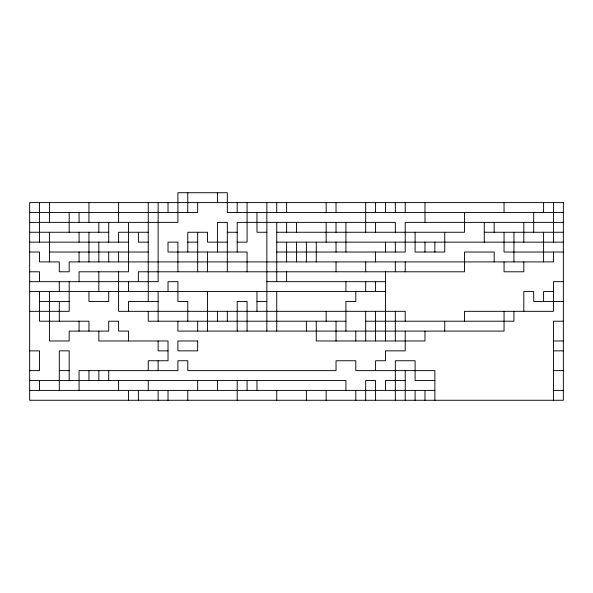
<?xml version="1.0" encoding="UTF-8"?>
<svg xmlns="http://www.w3.org/2000/svg" width="593" height="593" viewBox="0 0 593 593"><rect width="100%" height="100%" fill="white"/><g stroke="black" fill="none" stroke-linecap="round" stroke-linejoin="round"><path stroke-width="0.89" d="M29.65 212.494L197.669 212.494L197.669 202.606M563.35 212.494L227.319 212.494L227.319 192.725L177.9 192.725L177.9 222.375L29.65 222.375M563.35 222.375L405.219 222.375L405.219 252.025L276.731 252.025M29.65 232.256L108.719 232.256M148.25 232.256L118.6 232.256L118.6 242.144M227.319 232.256L237.2 232.256M266.85 232.256L256.969 232.256L256.969 212.494M276.731 232.256L464.519 232.256L464.519 212.494M484.281 232.256L563.35 232.256M29.65 242.144L128.481 242.144M148.25 242.144L138.369 242.144L138.369 232.256M187.781 242.144L197.669 242.144M227.319 242.144L207.55 242.144L207.55 232.256L187.781 232.256L187.781 252.025M237.2 242.144L247.081 242.144L247.081 202.606M276.731 242.144L563.35 242.144M29.65 252.025L39.531 252.025L39.531 261.906L59.3 261.906L59.3 271.794L69.181 271.794L69.181 261.906L553.469 261.906L553.469 252.025M49.419 252.025L148.25 252.025M563.35 252.025L504.05 252.025L504.05 232.256M29.65 271.794L39.531 271.794L39.531 281.675M29.65 281.675L158.131 281.675L158.131 202.606M266.85 281.675L385.45 281.675M563.35 281.675L553.469 281.675L553.469 311.325L464.519 311.325L464.519 321.206M29.65 291.556L385.45 291.556M553.469 291.556L543.581 291.556L543.581 301.444M39.531 301.444L69.181 301.444M158.131 301.444L128.481 301.444L128.481 311.325M256.969 301.444L266.85 301.444M563.35 301.444L533.7 301.444L533.7 291.556L523.819 291.556L523.819 311.325M29.65 311.325L69.181 311.325L69.181 281.675M345.919 321.206L148.25 321.206L148.25 311.325M365.681 321.206L513.931 321.206L513.931 311.325M563.35 321.206L553.469 321.206L553.469 400.275M553.469 340.975L563.35 340.975M29.65 350.856L39.531 350.856L39.531 370.625L29.65 370.625M168.019 350.856L158.131 350.856L158.131 340.975M553.469 350.856L563.35 350.856M59.3 370.625L69.181 370.625M553.469 370.625L563.35 370.625M29.65 380.506L345.919 380.506L345.919 390.394M405.219 380.506L385.45 380.506L385.45 390.394M434.869 380.506L415.1 380.506L415.1 360.744L395.331 360.744L395.331 400.275M29.65 390.394L434.869 390.394M553.469 390.394L563.35 390.394M553.469 202.606L553.469 242.144M543.581 202.606L543.581 212.494M543.581 232.256L543.581 261.906M533.7 212.494L533.7 232.256M523.819 222.375L523.819 242.144M523.819 261.906L523.819 271.794L504.05 271.794L504.05 261.906M513.931 232.256L513.931 261.906M504.05 202.606L504.05 212.494M504.05 311.325L504.05 331.094L177.9 331.094L177.9 321.206M494.169 222.375L494.169 232.256M494.169 261.906L494.169 252.025L464.519 252.025L464.519 271.794L138.369 271.794L138.369 281.675M484.281 222.375L484.281 242.144M444.75 232.256L444.75 252.025L415.1 252.025L415.1 232.256M444.75 321.206L444.75 331.094M434.869 242.144L434.869 252.025M434.869 400.275L434.869 370.625L355.8 370.625L355.8 360.744L336.031 360.744L336.031 370.625L187.781 370.625L187.781 360.744L177.9 360.744L177.9 370.625L79.069 370.625L79.069 390.394M424.981 202.606L424.981 222.375M424.981 242.144L424.981 252.025M424.981 331.094L424.981 340.975L316.269 340.975L316.269 321.206M424.981 390.394L424.981 400.275M415.1 390.394L415.1 400.275M405.219 202.606L405.219 212.494M405.219 261.906L405.219 271.794M405.219 321.206L405.219 311.325L118.6 311.325L118.6 271.794M405.219 331.094L405.219 350.856L385.45 350.856L385.45 360.744L375.569 360.744L375.569 370.625M405.219 370.625L405.219 400.275M395.331 202.606L395.331 212.494M395.331 232.256L395.331 222.375L237.2 222.375L237.2 252.025M395.331 242.144L395.331 252.025M395.331 261.906L395.331 271.794M395.331 311.325L395.331 340.975M385.45 202.606L385.45 212.494M385.45 242.144L385.45 252.025M385.45 271.794L385.45 340.975M375.569 202.606L375.569 212.494M375.569 222.375L375.569 232.256M375.569 252.025L375.569 261.906M375.569 281.675L375.569 291.556M375.569 311.325L375.569 340.975M375.569 400.275L375.569 380.506L365.681 380.506L365.681 400.275M365.681 202.606L365.681 232.256M365.681 261.906L365.681 271.794M365.681 281.675L365.681 291.556M365.681 311.325L365.681 340.975M355.8 291.556L355.8 301.444L345.919 301.444L345.919 331.094M355.8 331.094L355.8 340.975M355.8 390.394L355.8 400.275M345.919 222.375L345.919 252.025M345.919 281.675L345.919 291.556M336.031 202.606L336.031 212.494M336.031 222.375L336.031 232.256M336.031 242.144L336.031 252.025M336.031 261.906L336.031 271.794M336.031 321.206L336.031 340.975M326.15 202.606L326.15 212.494M326.15 222.375L326.15 242.144M326.15 311.325L326.15 321.206M326.15 390.394L326.15 400.275M316.269 242.144L316.269 261.906M306.381 242.144L306.381 261.906M306.381 321.206L306.381 331.094M306.381 390.394L306.381 400.275M296.5 222.375L296.5 232.256M296.5 242.144L296.5 261.906M286.619 202.606L286.619 212.494M286.619 222.375L286.619 232.256M286.619 242.144L286.619 261.906M286.619 271.794L286.619 281.675M276.731 202.606L276.731 212.494M276.731 222.375L276.731 281.675M276.731 291.556L276.731 331.094M276.731 390.394L276.731 400.275M266.85 202.606L266.85 331.094M256.969 291.556L256.969 311.325M256.969 380.506L256.969 390.394M247.081 271.794L247.081 252.025L168.019 252.025L168.019 242.144L177.9 242.144L177.9 271.794M247.081 331.094L247.081 301.444L237.2 301.444L237.2 331.094M247.081 380.506L247.081 390.394M237.2 202.606L237.2 212.494M237.2 380.506L237.2 400.275M227.319 271.794L227.319 222.375L217.431 222.375L217.431 252.025M227.319 311.325L227.319 321.206M217.431 192.725L217.431 202.606M217.431 311.325L217.431 321.206M217.431 380.506L217.431 390.394M207.55 252.025L207.55 271.794M207.55 291.556L207.55 331.094M197.669 232.256L197.669 271.794M197.669 321.206L197.669 331.094M197.669 380.506L197.669 390.394M187.781 192.725L187.781 212.494M187.781 321.206L187.781 301.444L177.9 301.444L177.9 281.675L168.019 281.675L168.019 291.556M187.781 390.394L187.781 400.275M168.019 202.606L168.019 212.494M168.019 390.394L168.019 400.275M158.131 291.556L158.131 321.206M158.131 360.744L158.131 370.625M158.131 390.394L158.131 400.275M148.25 202.606L148.25 301.444M148.25 370.625L148.25 360.744L168.019 360.744L168.019 340.975L98.831 340.975L98.831 331.094M148.25 380.506L148.25 390.394M138.369 390.394L138.369 400.275M128.481 222.375L128.481 271.794L79.069 271.794L79.069 281.675M128.481 281.675L128.481 291.556M128.481 340.975L128.481 331.094L118.6 331.094L118.6 321.206L108.719 321.206L108.719 331.094L69.181 331.094L69.181 340.975L49.419 340.975L49.419 291.556M128.481 390.394L128.481 400.275M118.6 202.606L118.6 222.375M118.6 252.025L118.6 261.906M118.6 380.506L118.6 390.394M108.719 222.375L108.719 242.144M108.719 252.025L108.719 261.906M108.719 291.556L108.719 301.444L88.95 301.444L88.95 291.556M108.719 370.625L108.719 380.506M98.831 222.375L98.831 232.256M98.831 242.144L98.831 261.906M98.831 271.794L98.831 291.556M98.831 370.625L98.831 380.506M88.95 202.606L88.95 222.375M88.95 232.256L88.95 261.906M88.95 331.094L88.95 321.206L39.531 321.206L39.531 291.556M88.95 370.625L88.95 380.506M79.069 212.494L79.069 222.375M79.069 232.256L79.069 242.144M79.069 252.025L79.069 261.906M79.069 321.206L79.069 331.094M69.181 212.494L69.181 232.256M69.181 380.506L69.181 350.856L59.3 350.856L59.3 390.394M59.3 281.675L59.3 291.556M59.3 301.444L59.3 321.206M49.419 202.606L49.419 222.375M49.419 232.256L49.419 261.906M39.531 202.606L39.531 242.144M39.531 380.506L39.531 390.394M563.35 202.606L29.65 202.606L29.65 400.275L563.35 400.275L563.35 202.606M197.669 340.975L177.9 340.975L177.9 350.856L197.669 350.856L197.669 340.975"/></g></svg>
